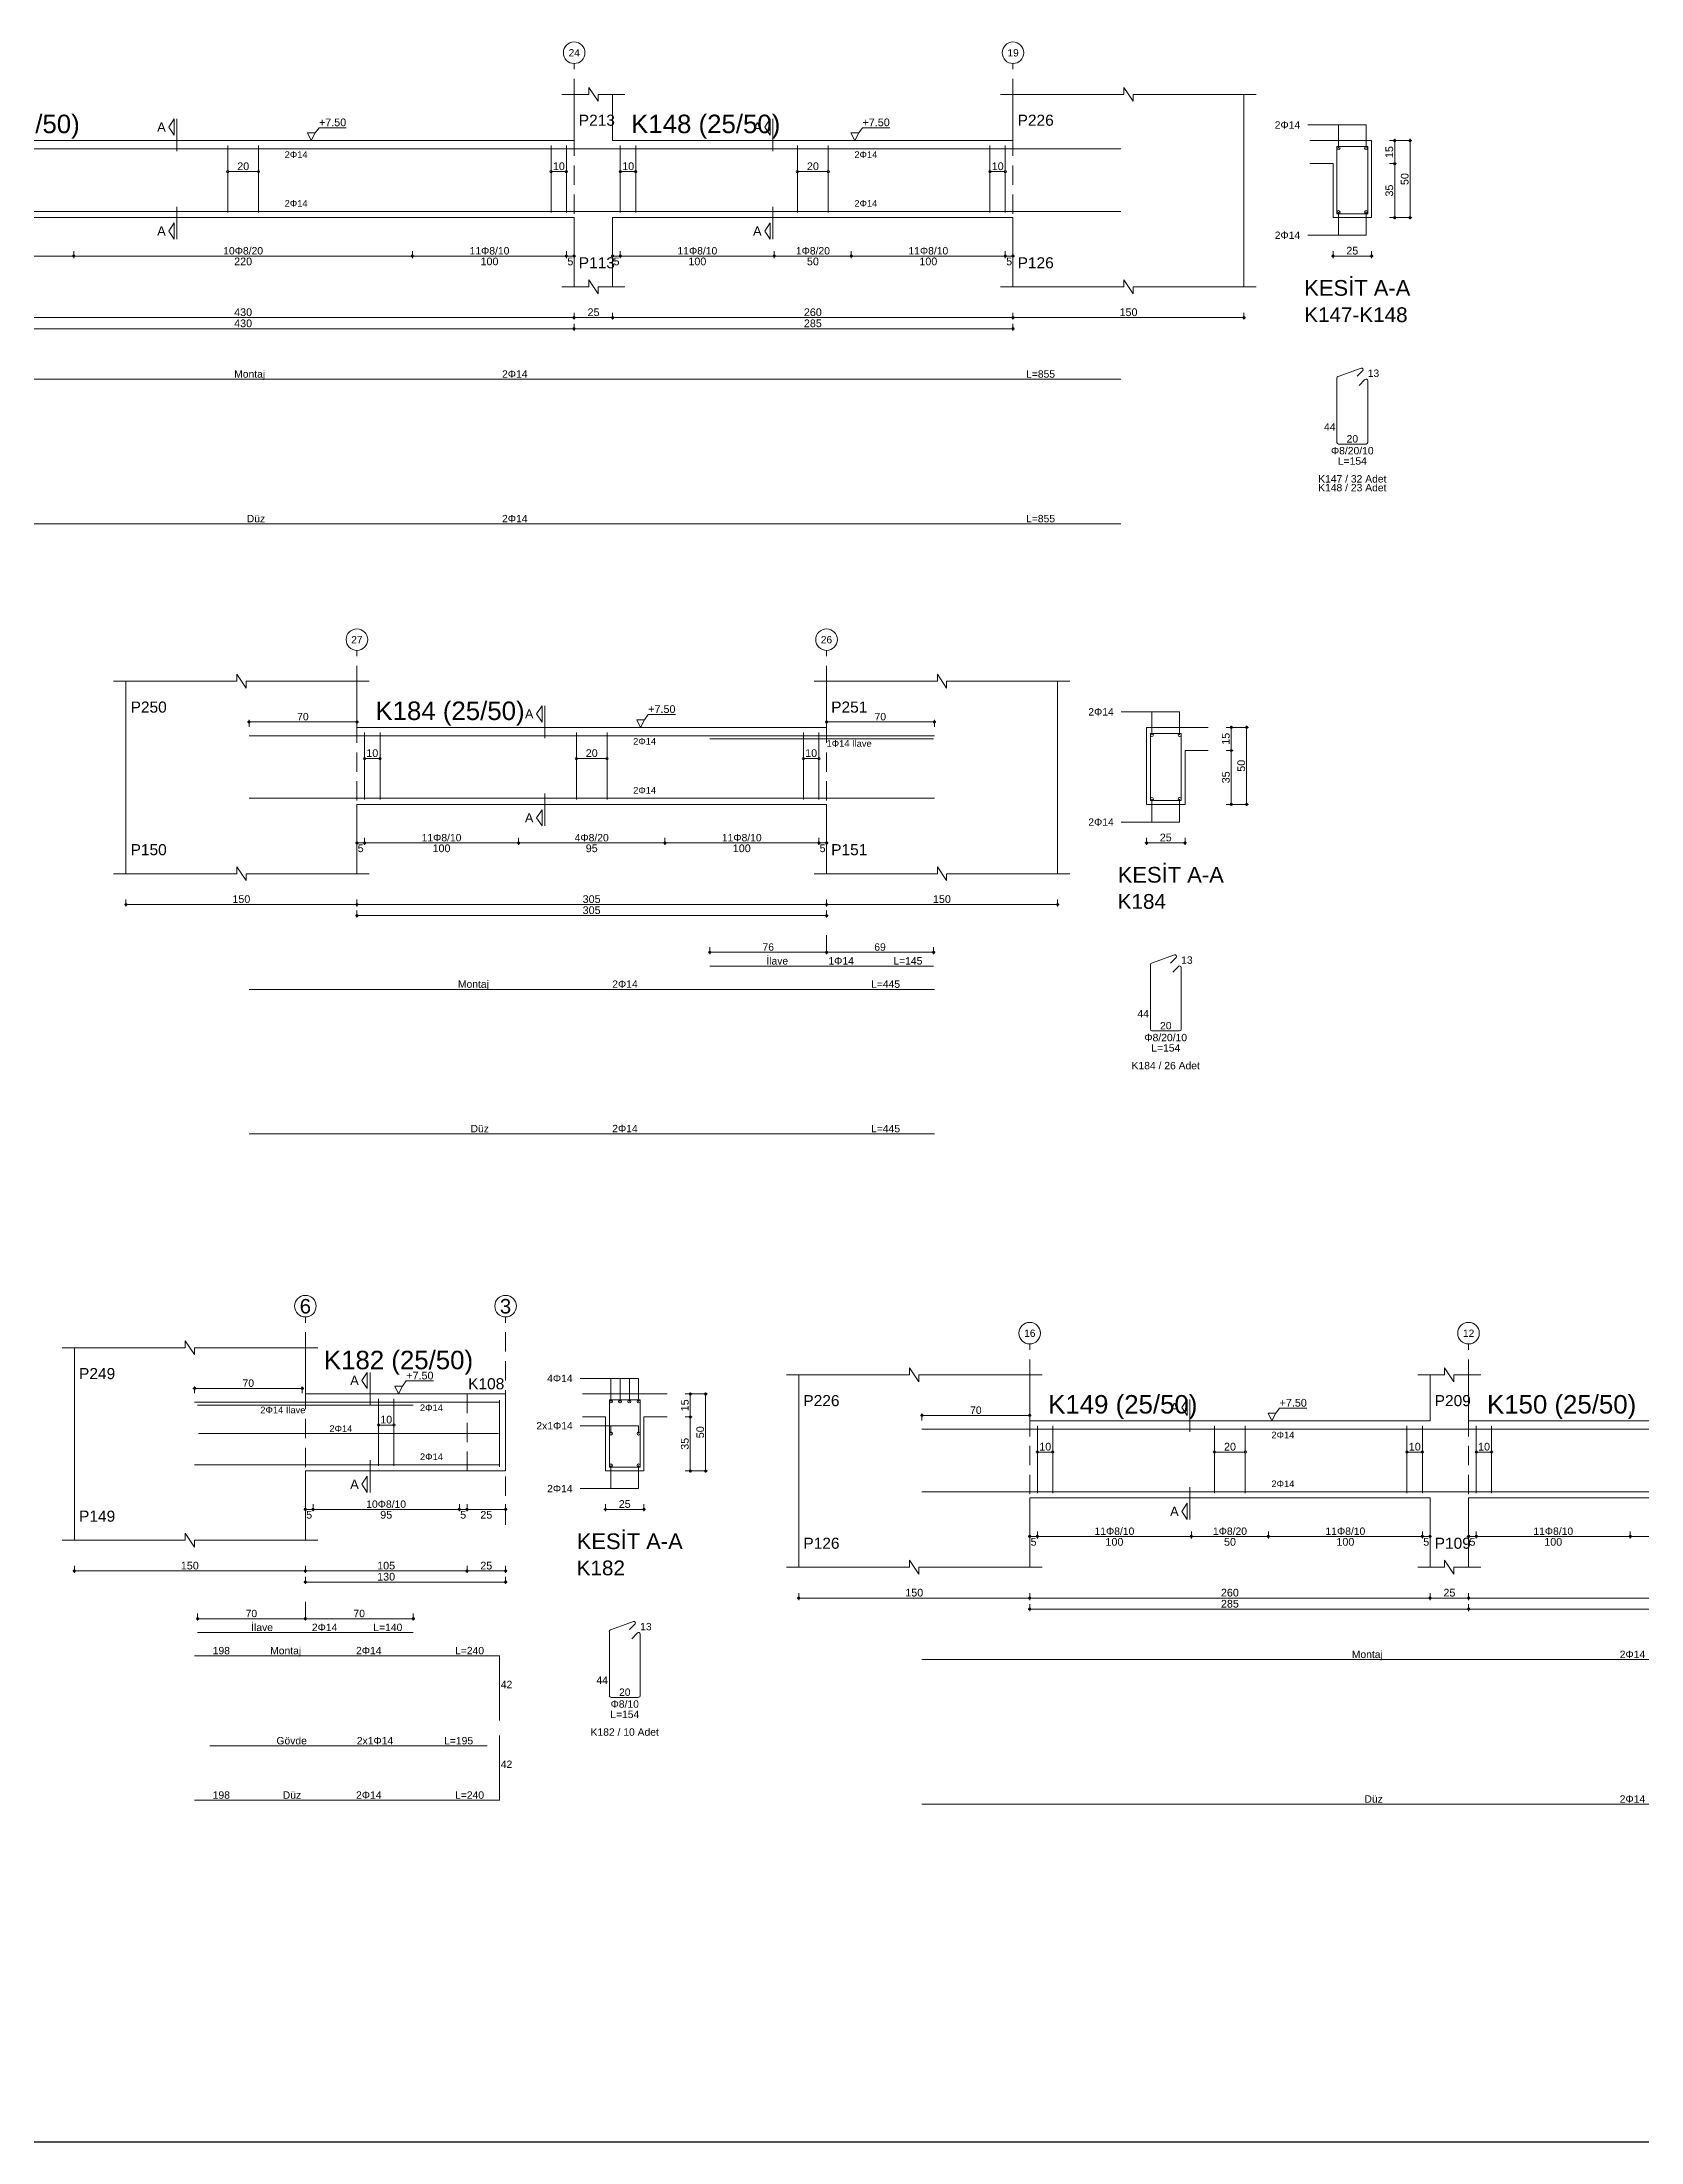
# Model space of a CAD drawing. Header units: millimetres. Extents: x 2232 to 85269, y -3593 to 5869.
# Drawn here: x 40389 to 41947, y -3593 to -1548 of the extents above; entities that cross this region are included whole.
import ezdxf

# ---------------------------------------------------------------- set-up
doc = ezdxf.new("R2010")
doc.units = ezdxf.units.MM
doc.linetypes.add('DASHDOT2', pattern=[12.7, 6.35, -3.175, 0, -3.175])
doc.linetypes.add('DASHED4', pattern=[18.75, 12.5, -6.25])
doc.layers.add('aks', color=251, linetype='DASHDOT2', lineweight=35)
for name, color, linetype in [('Donatı Topl. Uzun. Yazısı', 7, 'Continuous'), ('Donatı Uz. Yazısı', 7, 'Continuous'), ('Donatı Yazısı', 7, 'Continuous'), ('Donatı Çizgisi', 7, 'Continuous'), ('Kiriş', 7, 'Continuous'), ('Standart', 7, 'Continuous'), ('Ölçülendirme', 7, 'Continuous')]:
    doc.layers.add(name, color=color, linetype=linetype)
doc.styles.add('arial_1_18', font='arial.ttf', dxfattribs={"height": 0.2})

# ---------------------------------------------------------------- blocks, each defined once
blk = doc.blocks.new('IDE1089Entity7413')
at = {"layer": 'aks', "color": 30, "linetype": 'DASHED4', "lineweight": 5}
for points in [[(22262.2, 2001.7), (22262.2, 2136.7)], [(22547.2, 2001.7), (22547.2, 2136.7)]]:
    blk.add_lwpolyline(points, dxfattribs=at)
at = {"layer": 'aks', "color": 1, "linetype": 'Continuous', "lineweight": 5}
for centre in [(22262.2, 2143.7), (22547.2, 2143.7)]:
    blk.add_circle(centre, 7, dxfattribs=at)
at = {"layer": 'Donatı Çizgisi', "color": 5, "linetype": 'Continuous', "lineweight": 5}
for points in [[(21762.2, 2081.3), (22617.2, 2081.3)], [(22037.2, 2039.9), (22037.2, 2083.5)], [(22057.2, 2039.9), (22057.2, 2083.5)], [(22247.2, 2039.9), (22247.2, 2083.5)], [(22257.2, 2039.9), (22257.2, 2083.5)], [(22292.2, 2039.9), (22292.2, 2083.5)], [(22302.2, 2039.9), (22302.2, 2083.5)], [(22407.2, 2039.9), (22407.2, 2083.5)], [(22427.2, 2039.9), (22427.2, 2083.5)], [(22532.2, 2039.9), (22532.2, 2083.5)], [(22542.2, 2039.9), (22542.2, 2083.5)], [(22757.6, 2039.2), (22757.6, 2082.8)], [(22757.6, 2082.8), (22777.6, 2082.8)], [(22777.6, 2039.2), (22777.6, 2082.8)], [(21762.2, 2040.7), (22617.2, 2040.7)], [(22757.6, 2039.2), (22777.6, 2039.2)], [(22758.3, 1933.4), (22773.3, 1938.9)], [(22770.7, 1933.6), (22774.3, 1937.2)], [(21762.2, 1931.7), (22617.2, 1931.7)], [(22757.6, 1890.6), (22757.6, 1932.5)], [(22772.1, 1927.7), (22775.8, 1931.5)], [(22777.6, 1890.6), (22777.6, 1930.7)], [(22758.6, 1889.6), (22776.6, 1889.6)], [(21762.2, 1837.8), (22617.2, 1837.8)]]:
    blk.add_lwpolyline(points, dxfattribs=at)
for centre in [(22758.6, 2081.8), (22776.6, 2081.8), (22758.6, 2040.2), (22776.6, 2040.2)]:
    blk.add_circle(centre, 1, dxfattribs=at)
for centre, start, end in [((22773.6, 1937.9), 315, 110), ((22758.6, 1932.5), 110, 180), ((22776.6, 1930.7), 0, 135), ((22758.6, 1890.6), 180, 270), ((22776.6, 1890.6), 270, 0)]:
    blk.add_arc(centre, 1.02, start, end, dxfattribs=at)
at = {"layer": 'Kiriş', "color": 1, "linetype": 'Continuous', "lineweight": 5}
for points in [[(22254.2, 2116.7), (22271.7, 2116.7)], [(22262.2, 2086.7), (22262.2, 2116.7)], [(22271.7, 2116.7), (22271.7, 2121.2)], [(22277.7, 2112.2), (22271.7, 2121.2)], [(22277.7, 2116.7), (22295.2, 2116.7)], [(22277.7, 2112.2), (22277.7, 2116.7)], [(22287.2, 2086.7), (22287.2, 2116.7)], [(22539.2, 2116.7), (22619.2, 2116.7)], [(22547.2, 2086.7), (22547.2, 2116.7)], [(22619.2, 2116.7), (22619.2, 2121.2)], [(22625.2, 2112.2), (22619.2, 2121.2)], [(22625.2, 2116.7), (22705.2, 2116.7)], [(22625.2, 2112.2), (22625.2, 2116.7)], [(22697.2, 1991.7), (22697.2, 2116.7)], [(21832.2, 2086.7), (22262.2, 2086.7)], [(22287.2, 2086.7), (22547.2, 2086.7)], [(22740.1, 2086.7), (22780.1, 2086.7)], [(22780.1, 2036.7), (22780.1, 2086.7)], [(22740.1, 2071.7), (22755.1, 2071.7)], [(22755.1, 2036.7), (22755.1, 2071.7)], [(21832.2, 2036.7), (22262.2, 2036.7)], [(22262.2, 1991.7), (22262.2, 2036.7)], [(22287.2, 2036.7), (22547.2, 2036.7)], [(22287.2, 1991.7), (22287.2, 2036.7)], [(22547.2, 1991.7), (22547.2, 2036.7)], [(22755.1, 2036.7), (22780.1, 2036.7)], [(22254.2, 1991.7), (22271.7, 1991.7)], [(22277.7, 1987.2), (22271.7, 1996.2)], [(22271.7, 1991.7), (22271.7, 1996.2)], [(22277.7, 1991.7), (22295.2, 1991.7)], [(22277.7, 1987.2), (22277.7, 1991.7)], [(22539.2, 1991.7), (22619.2, 1991.7)], [(22625.2, 1987.2), (22619.2, 1996.2)], [(22619.2, 1991.7), (22619.2, 1996.2)], [(22625.2, 1991.7), (22705.2, 1991.7)], [(22625.2, 1987.2), (22625.2, 1991.7)]]:
    blk.add_lwpolyline(points, dxfattribs=at)
at = {"layer": 'Ölçülendirme', "color": 1, "linetype": 'Continuous', "lineweight": 5}
for points in [[(21999, 2095.4), (22002.5, 2100.7)], [(22002.5, 2090.2), (22002.5, 2100.7)], [(22004.2, 2079.7), (22004.2, 2100.7)], [(22386, 2095.4), (22389.5, 2100.7)], [(22389.5, 2090.2), (22389.5, 2100.7)], [(22391.2, 2079.7), (22391.2, 2100.7)], [(22002.5, 2090.2), (21999, 2095.4)], [(22091.5, 2086.7), (22089, 2091.7)], [(22089, 2091.7), (22094, 2091.7)], [(22094, 2091.7), (22091.5, 2086.7)], [(22091.5, 2086.7), (22091.5, 2086.7)], [(22094, 2091.7), (22096.5, 2095)], [(22096.5, 2095), (22114.2, 2095)], [(22389.5, 2090.2), (22386, 2095.4)], [(22444.5, 2086.7), (22442, 2091.7)], [(22442, 2091.7), (22447, 2091.7)], [(22447, 2091.7), (22444.5, 2086.7)], [(22444.5, 2086.7), (22444.5, 2086.7)], [(22447, 2091.7), (22449.5, 2095)], [(22449.5, 2095), (22467.2, 2095)], [(22738.6, 2096.8), (22776.6, 2096.8)], [(22758.6, 2081.8), (22758.6, 2096.8)], [(22776.6, 2081.8), (22776.6, 2096.8)], [(22791.8, 2086.7), (22806.3, 2086.7)], [(22795.1, 2035.7), (22795.1, 2087.7)], [(22805.1, 2035.7), (22805.1, 2087.7)], [(22037.2, 2066.5), (22057.2, 2066.5)], [(22247.2, 2066.5), (22257.2, 2066.5)], [(22292.2, 2066.5), (22302.2, 2066.5)], [(22407.2, 2066.5), (22427.2, 2066.5)], [(22532.2, 2066.5), (22542.2, 2066.5)], [(22791.8, 2071.7), (22796.3, 2071.7)], [(21999, 2027.9), (22002.5, 2033.2)], [(22002.5, 2022.7), (22002.5, 2033.2)], [(22004.2, 2022.7), (22004.2, 2043.7)], [(22386, 2027.9), (22389.5, 2033.2)], [(22389.5, 2022.7), (22389.5, 2033.2)], [(22391.2, 2022.7), (22391.2, 2043.7)], [(22758.6, 2025.2), (22758.6, 2040.2)], [(22776.6, 2025.2), (22776.6, 2040.2)], [(22791.8, 2036.7), (22806.3, 2036.7)], [(22002.5, 2022.7), (21999, 2027.9)], [(22389.5, 2022.7), (22386, 2027.9)], [(22738.6, 2025.2), (22776.6, 2025.2)], [(21831.2, 2011.7), (22263.2, 2011.7)], [(21937.2, 2010.4), (21937.2, 2014.9)], [(22157.2, 2010.4), (22157.2, 2014.9)], [(22257.2, 2010.4), (22257.2, 2014.9)], [(22262.2, 2010.4), (22262.2, 2014.9)], [(22286.2, 2011.7), (22548.2, 2011.7)], [(22287.2, 2010.4), (22287.2, 2014.9)], [(22292.2, 2010.4), (22292.2, 2014.9)], [(22392.2, 2010.4), (22392.2, 2014.9)], [(22442.2, 2010.4), (22442.2, 2014.9)], [(22542.2, 2010.4), (22542.2, 2014.9)], [(22547.2, 2010.4), (22547.2, 2014.9)], [(22754.1, 2011.7), (22781.1, 2011.7)], [(22755.1, 2010.4), (22755.1, 2014.9)], [(22780.1, 2010.4), (22780.1, 2014.9)], [(21681.2, 1971.7), (22698.2, 1971.7)], [(21831.2, 1964.5), (22548.2, 1964.5)], [(22262.2, 1970.4), (22262.2, 1974.9)], [(22262.2, 1963.2), (22262.2, 1967.7)], [(22287.2, 1970.4), (22287.2, 1974.9)], [(22547.2, 1970.4), (22547.2, 1974.9)], [(22547.2, 1963.2), (22547.2, 1967.7)], [(22697.2, 1970.4), (22697.2, 1974.9)]]:
    blk.add_lwpolyline(points, dxfattribs=at)
for centre in [(22795.1, 2086.7), (22805.1, 2086.7), (22037.2, 2066.5), (22057.2, 2066.5), (22247.2, 2066.5), (22257.2, 2066.5), (22292.2, 2066.5), (22302.2, 2066.5), (22407.2, 2066.5), (22427.2, 2066.5), (22532.2, 2066.5), (22542.2, 2066.5), (22795.1, 2071.7), (22795.1, 2036.7), (22805.1, 2036.7), (21937.2, 2011.7), (21937.2, 2011.7), (22157.2, 2011.7), (22157.2, 2011.7), (22257.2, 2011.7), (22257.2, 2011.7), (22262.2, 2011.7), (22287.2, 2011.7), (22292.2, 2011.7), (22292.2, 2011.7), (22392.2, 2011.7), (22392.2, 2011.7), (22442.2, 2011.7), (22442.2, 2011.7), (22542.2, 2011.7), (22542.2, 2011.7), (22547.2, 2011.7), (22755.1, 2011.7), (22780.1, 2011.7), (22262.2, 1971.7), (22262.2, 1971.7), (22262.2, 1964.5), (22262.2, 1964.5), (22287.2, 1971.7), (22287.2, 1971.7), (22547.2, 1971.7), (22547.2, 1971.7), (22547.2, 1964.5), (22697.2, 1971.7)]:
    blk.add_circle(centre, 0.75, dxfattribs=at)
at = {"layer": 'aks', "color": 1, "linetype": 'Continuous', "lineweight": 5, "style": 'arial_1_18'}
for s, p in [('24', (22258.6, 2141.3)), ('19', (22543.6, 2141.3))]:
    blk.add_text(s, height=4.73, dxfattribs=at).set_placement(p)
at = {"layer": 'Donatı Topl. Uzun. Yazısı', "color": 1, "linetype": 'Continuous', "lineweight": 5, "style": 'arial_1_18'}
for s, p in [('L=855', (22555.7, 1932.7)), ('L=154', (22758.2, 1876.2)), ('L=855', (22555.7, 1838.8))]:
    blk.add_text(s, height=4.8, dxfattribs=at).set_placement(p)
at = {"layer": 'Donatı Uz. Yazısı', "color": 1, "linetype": 'Continuous', "lineweight": 5, "style": 'arial_1_18'}
for s, p in [('13', (22777.6, 1933.2)), ('44', (22749.2, 1898.3)), ('20', (22763.9, 1890.6))]:
    blk.add_text(s, height=4.8, dxfattribs=at).set_placement(p)
at = {"layer": 'Donatı Yazısı', "color": 5, "linetype": 'Continuous', "lineweight": 5, "style": 'arial_1_18'}
for s, p in [('2Φ14', (22717.2, 2094.4)), ('2Φ14', (22717.2, 2022.8)), ('2Φ14', (22215.4, 1932.7)), ('Φ8/20/10', (22753.7, 1882.9)), ('K147 / 32 Adet', (22745.4, 1864.6)), ('K148 / 23 Adet', (22745.4, 1858.9)), ('2Φ14', (22215.4, 1838.8))]:
    blk.add_text(s, height=4.8, dxfattribs=at).set_placement(p)
for p in [(22074.2, 2075.4), (22444.2, 2075.4), (22074.2, 2043.7), (22444.2, 2043.7)]:
    blk.add_text('2Φ14', height=4.32, rotation=360, dxfattribs=at).set_placement(p)
at = {"layer": 'Donatı Yazısı', "color": 1, "linetype": 'Continuous', "lineweight": 5, "style": 'arial_1_18'}
for s, p in [('Montaj', (22041.4, 1932.7)), ('Düz', (22049.6, 1838.8))]:
    blk.add_text(s, height=4.8, dxfattribs=at).set_placement(p)
at = {"layer": 'Kiriş', "color": 1, "linetype": 'Continuous', "lineweight": 5, "style": 'arial_1_18'}
for s, height, p in [('K147 (25/50)', 12, (21844.2, 2091.5)), ('P213', 7.2, (22265.2, 2096.3)), ('K148 (25/50)', 12, (22299.2, 2091.5)), ('P226', 7.2, (22550.2, 2096.3)), ('P113', 7.2, (22265.2, 2003.7)), ('P126', 7.2, (22550.2, 2003.7)), ('KESİT A-A', 10.2, (22736.4, 1985.9)), ('K147-K148', 9.6, (22736.4, 1968.8))]:
    blk.add_text(s, height=height, dxfattribs=at).set_placement(p)
at = {"layer": 'Ölçülendirme', "color": 1, "linetype": 'Continuous', "lineweight": 5, "style": 'arial_1_18'}
for s, height, p in [('+7.50', 5, (22096.5, 2096)), ('+7.50', 5, (22449.5, 2096)), ('A', 5.95, (21991.4, 2092.5)), ('A', 5.95, (22378.4, 2092.5)), ('A', 5.95, (21991.4, 2025)), ('A', 5.95, (22378.4, 2025)), ('220', 5, (22041.4, 2005.7)), ('100', 5, (22201.4, 2005.7)), ('5', 5, (22257.8, 2005.7)), ('5', 5, (22287.8, 2005.7)), ('100', 5, (22336.4, 2005.7)), ('50', 5, (22413.4, 2005.7)), ('100', 5, (22486.4, 2005.7)), ('5', 5, (22542.8, 2005.7)), ('25', 5, (22763.7, 2012.7)), ('430', 5, (22041.4, 1972.7)), ('25', 5, (22270.9, 1972.7)), ('260', 5, (22411.4, 1972.7)), ('150', 5, (22616.4, 1972.7)), ('430', 5, (22041.4, 1965.5)), ('285', 5, (22411.4, 1965.5))]:
    blk.add_text(s, height=height, dxfattribs=at).set_placement(p)
for s, rotation, p in [('15', 90, (22794.1, 2075.3)), ('20', 360, (22043.4, 2067.5)), ('10', 360, (22248.4, 2067.5)), ('10', 360, (22293.4, 2067.5)), ('20', 360, (22413.4, 2067.5)), ('10', 360, (22533.4, 2067.5)), ('50', 90, (22804.1, 2057.8)), ('35', 90, (22794.1, 2050.3))]:
    blk.add_text(s, height=5, rotation=rotation, dxfattribs=at).set_placement(p)
at = {"layer": 'Ölçülendirme', "color": 5, "linetype": 'Continuous', "lineweight": 5, "style": 'arial_1_18'}
for s, p in [('10Φ8/20', (22034.3, 2012.7)), ('11Φ8/10', (22194.3, 2012.7)), ('11Φ8/10', (22329.3, 2012.7)), ('1Φ8/20', (22406.2, 2012.7)), ('11Φ8/10', (22479.3, 2012.7))]:
    blk.add_text(s, height=4.8, dxfattribs=at).set_placement(p)
blk = doc.blocks.new('IDE1089Entity7414')
at = {"layer": 'aks', "color": 30, "linetype": 'DASHED4', "lineweight": 5}
for points in [[(22976.4, 2001.7), (22976.4, 2136.7)], [(23261.4, 2001.7), (23261.4, 2136.7)]]:
    blk.add_lwpolyline(points, dxfattribs=at)
at = {"layer": 'aks', "color": 1, "linetype": 'Continuous', "lineweight": 5}
for centre in [(22976.4, 2143.7), (23261.4, 2143.7)]:
    blk.add_circle(centre, 7, dxfattribs=at)
at = {"layer": 'Donatı Çizgisi', "color": 5, "linetype": 'Continuous', "lineweight": 5}
for points in [[(22906.4, 2081.3), (23761.4, 2081.3)], [(22981.4, 2039.9), (22981.4, 2083.5)], [(22991.4, 2039.9), (22991.4, 2083.5)], [(23096.4, 2039.9), (23096.4, 2083.5)], [(23116.4, 2039.9), (23116.4, 2083.5)], [(23221.4, 2039.9), (23221.4, 2083.5)], [(23231.4, 2039.9), (23231.4, 2083.5)], [(23266.4, 2039.9), (23266.4, 2083.5)], [(23276.4, 2039.9), (23276.4, 2083.5)], [(22906.4, 2040.7), (23761.4, 2040.7)], [(22906.4, 1931.7), (23761.4, 1931.7)], [(22906.4, 1837.8), (23761.4, 1837.8)]]:
    blk.add_lwpolyline(points, dxfattribs=at)
at = {"layer": 'Kiriş', "color": 1, "linetype": 'Continuous', "lineweight": 5}
for points in [[(22818.4, 2116.7), (22898.4, 2116.7)], [(22826.4, 1991.7), (22826.4, 2116.7)], [(22898.4, 2116.7), (22898.4, 2121.2)], [(22904.4, 2112.2), (22898.4, 2121.2)], [(22904.4, 2112.2), (22904.4, 2116.7)], [(22904.4, 2116.7), (22984.4, 2116.7)], [(22976.4, 2086.7), (22976.4, 2116.7)], [(23228.4, 2116.7), (23245.9, 2116.7)], [(23236.4, 2086.7), (23236.4, 2116.7)], [(23245.9, 2116.7), (23245.9, 2121.2)], [(23251.9, 2112.2), (23245.9, 2121.2)], [(23251.9, 2116.7), (23269.4, 2116.7)], [(23251.9, 2112.2), (23251.9, 2116.7)], [(23261.4, 2086.7), (23261.4, 2116.7)], [(22976.4, 2086.7), (23236.4, 2086.7)], [(23261.4, 2086.7), (23691.4, 2086.7)], [(22976.4, 2036.7), (23236.4, 2036.7)], [(22976.4, 1991.7), (22976.4, 2036.7)], [(23236.4, 1991.7), (23236.4, 2036.7)], [(23261.4, 2036.7), (23691.4, 2036.7)], [(23261.4, 1991.7), (23261.4, 2036.7)], [(22818.4, 1991.7), (22898.4, 1991.7)], [(22904.4, 1987.2), (22898.4, 1996.2)], [(22898.4, 1991.7), (22898.4, 1996.2)], [(22904.4, 1991.7), (22984.4, 1991.7)], [(22904.4, 1987.2), (22904.4, 1991.7)], [(23228.4, 1991.7), (23245.9, 1991.7)], [(23251.9, 1987.2), (23245.9, 1996.2)], [(23245.9, 1991.7), (23245.9, 1996.2)], [(23251.9, 1991.7), (23269.4, 1991.7)], [(23251.9, 1987.2), (23251.9, 1991.7)]]:
    blk.add_lwpolyline(points, dxfattribs=at)
at = {"layer": 'Ölçülendirme', "color": 1, "linetype": 'Continuous', "lineweight": 5}
for points in [[(23075.2, 2095.4), (23078.7, 2100.7)], [(23078.7, 2090.2), (23078.7, 2100.7)], [(23080.4, 2079.7), (23080.4, 2100.7)], [(22905.4, 2090.3), (22977.4, 2090.3)], [(22906.4, 2087), (22906.4, 2091.5)], [(22976.4, 2087), (22976.4, 2091.5)], [(23078.7, 2090.2), (23075.2, 2095.4)], [(23133.7, 2086.7), (23131.2, 2091.7)], [(23131.2, 2091.7), (23136.2, 2091.7)], [(23136.2, 2091.7), (23133.7, 2086.7)], [(23133.7, 2086.7), (23133.7, 2086.7)], [(23136.2, 2091.7), (23138.7, 2095)], [(23138.7, 2095), (23156.4, 2095)], [(22981.4, 2066.5), (22991.4, 2066.5)], [(23096.4, 2066.5), (23116.4, 2066.5)], [(23221.4, 2066.5), (23231.4, 2066.5)], [(23266.4, 2066.5), (23276.4, 2066.5)], [(23075.2, 2027.9), (23078.7, 2033.2)], [(23078.7, 2022.7), (23078.7, 2033.2)], [(23080.4, 2022.7), (23080.4, 2043.7)], [(23078.7, 2022.7), (23075.2, 2027.9)], [(22975.4, 2011.7), (23237.4, 2011.7)], [(22976.4, 2010.4), (22976.4, 2014.9)], [(22981.4, 2010.4), (22981.4, 2014.9)], [(23081.4, 2010.4), (23081.4, 2014.9)], [(23131.4, 2010.4), (23131.4, 2014.9)], [(23231.4, 2010.4), (23231.4, 2014.9)], [(23236.4, 2010.4), (23236.4, 2014.9)], [(23260.4, 2011.7), (23692.4, 2011.7)], [(23261.4, 2010.4), (23261.4, 2014.9)], [(23266.4, 2010.4), (23266.4, 2014.9)], [(23366.4, 2010.4), (23366.4, 2014.9)], [(22825.4, 1971.7), (23842.4, 1971.7)], [(22826.4, 1970.4), (22826.4, 1974.9)], [(22975.4, 1964.5), (23692.4, 1964.5)], [(22976.4, 1970.4), (22976.4, 1974.9)], [(22976.4, 1963.2), (22976.4, 1967.7)], [(23236.4, 1970.4), (23236.4, 1974.9)], [(23261.4, 1970.4), (23261.4, 1974.9)], [(23261.4, 1963.2), (23261.4, 1967.7)]]:
    blk.add_lwpolyline(points, dxfattribs=at)
for centre in [(22906.4, 2090.3), (22976.4, 2090.3), (22981.4, 2066.5), (22991.4, 2066.5), (23096.4, 2066.5), (23116.4, 2066.5), (23221.4, 2066.5), (23231.4, 2066.5), (23266.4, 2066.5), (23276.4, 2066.5), (22976.4, 2011.7), (22981.4, 2011.7), (22981.4, 2011.7), (23081.4, 2011.7), (23081.4, 2011.7), (23131.4, 2011.7), (23131.4, 2011.7), (23231.4, 2011.7), (23231.4, 2011.7), (23236.4, 2011.7), (23261.4, 2011.7), (23266.4, 2011.7), (23266.4, 2011.7), (23366.4, 2011.7), (23366.4, 2011.7), (22826.4, 1971.7), (22976.4, 1971.7), (22976.4, 1971.7), (22976.4, 1964.5), (23236.4, 1971.7), (23236.4, 1971.7), (23261.4, 1971.7), (23261.4, 1971.7), (23261.4, 1964.5), (23261.4, 1964.5)]:
    blk.add_circle(centre, 0.75, dxfattribs=at)
at = {"layer": 'aks', "color": 1, "linetype": 'Continuous', "lineweight": 5, "style": 'arial_1_18'}
for s, p in [('16', (22972.8, 2141.3)), ('12', (23257.8, 2141.3))]:
    blk.add_text(s, height=4.73, dxfattribs=at).set_placement(p)
at = {"layer": 'Donatı Yazısı', "color": 5, "linetype": 'Continuous', "lineweight": 5, "style": 'arial_1_18'}
for p in [(23133.4, 2075.4), (23133.4, 2043.7)]:
    blk.add_text('2Φ14', height=4.32, rotation=360, dxfattribs=at).set_placement(p)
at = {"layer": 'Donatı Yazısı', "color": 1, "linetype": 'Continuous', "lineweight": 5, "style": 'arial_1_18'}
for s, p in [('Montaj', (23185.6, 1932.7)), ('Düz', (23193.8, 1838.8))]:
    blk.add_text(s, height=4.8, dxfattribs=at).set_placement(p)
at = {"layer": 'Donatı Yazısı', "color": 5, "linetype": 'Continuous', "lineweight": 5, "style": 'arial_1_18'}
for p in [(23359.6, 1932.7), (23359.6, 1838.8)]:
    blk.add_text('2Φ14', height=4.8, dxfattribs=at).set_placement(p)
at = {"layer": 'Kiriş', "color": 1, "linetype": 'Continuous', "lineweight": 5, "style": 'arial_1_18'}
for s, height, p in [('P226', 7.2, (22829.4, 2096.3)), ('K149 (25/50)', 12, (22988.4, 2091.5)), ('P209', 7.2, (23239.4, 2096.3)), ('K150 (25/50)', 12, (23273.4, 2091.5)), ('P126', 7.2, (22829.4, 2003.7)), ('P109', 7.2, (23239.4, 2003.7))]:
    blk.add_text(s, height=height, dxfattribs=at).set_placement(p)
at = {"layer": 'Ölçülendirme', "color": 1, "linetype": 'Continuous', "lineweight": 5, "style": 'arial_1_18'}
for s, height, p in [('+7.50', 5, (23138.7, 2096)), ('70', 4.8, (22937.7, 2091.3)), ('A', 5.95, (23067.6, 2092.5)), ('A', 5.95, (23067.6, 2025)), ('5', 5, (22977, 2005.7)), ('100', 5, (23025.6, 2005.7)), ('50', 5, (23102.6, 2005.7)), ('100', 5, (23175.6, 2005.7)), ('5', 5, (23232, 2005.7)), ('5', 5, (23262, 2005.7)), ('100', 5, (23310.6, 2005.7)), ('150', 5, (22895.6, 1972.7)), ('260', 5, (23100.6, 1972.7)), ('25', 5, (23245.1, 1972.7)), ('285', 5, (23100.6, 1965.5))]:
    blk.add_text(s, height=height, dxfattribs=at).set_placement(p)
for s, p in [('10', (22982.6, 2067.5)), ('20', (23102.6, 2067.5)), ('10', (23222.6, 2067.5)), ('10', (23267.6, 2067.5))]:
    blk.add_text(s, height=5, rotation=360, dxfattribs=at).set_placement(p)
at = {"layer": 'Ölçülendirme', "color": 5, "linetype": 'Continuous', "lineweight": 5, "style": 'arial_1_18'}
for s, p in [('11Φ8/10', (23018.5, 2012.7)), ('1Φ8/20', (23095.4, 2012.7)), ('11Φ8/10', (23168.5, 2012.7)), ('11Φ8/10', (23303.5, 2012.7))]:
    blk.add_text(s, height=4.8, dxfattribs=at).set_placement(p)
blk = doc.blocks.new('IDE1089Entity7443')
at = {"layer": 'aks', "color": 30, "linetype": 'DASHED4', "lineweight": 5}
for points in [[(23103.6, 1648.6), (23103.6, 1783.6)], [(23233.6, 1648.6), (23233.6, 1783.6)], [(23103.6, 1587.6), (23103.6, 1598.6)]]:
    blk.add_lwpolyline(points, dxfattribs=at)
at = {"layer": 'aks', "color": 1, "linetype": 'Continuous', "lineweight": 5}
for centre in [(23103.6, 1790.6), (23233.6, 1790.6)]:
    blk.add_circle(centre, 7, dxfattribs=at)
at = {"layer": 'Donatı Çizgisi', "color": 5, "linetype": 'Continuous', "lineweight": 5}
for points in [[(23031.6, 1728.2), (23229.6, 1728.2)], [(23033.6, 1726.2), (23173.6, 1726.2)], [(23151.1, 1686.8), (23151.1, 1730.4)], [(23161.1, 1686.8), (23161.1, 1730.4)], [(23229.6, 1686.2), (23229.6, 1729.6)], [(23301, 1686.1), (23301, 1729.7)], [(23301, 1729.7), (23321, 1729.7)], [(23321, 1686.1), (23321, 1729.7)], [(23034.1, 1707.9), (23229.1, 1707.9)], [(23031.6, 1687.6), (23229.6, 1687.6)], [(23301, 1686.1), (23321, 1686.1)], [(23301.7, 1580.4), (23316.7, 1585.9)], [(23314.1, 1580.5), (23317.7, 1584.2)], [(23033.6, 1578.6), (23173.6, 1578.6)], [(23301, 1537.6), (23301, 1579.4)], [(23315.5, 1574.6), (23319.2, 1578.4)], [(23321, 1537.6), (23321, 1577.7)], [(23031.6, 1563.5), (23229.6, 1563.5)], [(23229.6, 1521.5), (23229.6, 1563.5)], [(23302, 1536.5), (23320, 1536.5)], [(23041.6, 1505), (23221.6, 1505)], [(23229.6, 1469.7), (23229.6, 1511.7)], [(23031.6, 1469.7), (23229.6, 1469.7)]]:
    blk.add_lwpolyline(points, dxfattribs=at)
for centre in [(23302, 1728.7), (23308, 1728.7), (23314, 1728.7), (23320, 1728.7), (23302, 1707.9), (23320, 1707.9), (23302, 1687.1), (23320, 1687.1)]:
    blk.add_circle(centre, 1, dxfattribs=at)
for centre, start, end in [((23317, 1584.9), 315, 110), ((23302, 1579.4), 110, 180), ((23320, 1577.7), 0, 135), ((23302, 1537.6), 180, 270), ((23320, 1537.6), 270, 0)]:
    blk.add_arc(centre, 1.02, start, end, dxfattribs=at)
at = {"layer": 'Kiriş', "color": 1, "linetype": 'Continuous', "lineweight": 5}
for points in [[(22945.6, 1763.6), (23025.6, 1763.6)], [(22953.6, 1638.6), (22953.6, 1763.6)], [(23025.6, 1763.6), (23025.6, 1768.1)], [(23031.6, 1759.1), (23025.6, 1768.1)], [(23031.6, 1759.1), (23031.6, 1763.6)], [(23031.6, 1763.6), (23111.6, 1763.6)], [(23103.6, 1733.6), (23103.6, 1763.6)], [(23103.6, 1733.6), (23233.6, 1733.6)], [(23233.6, 1683.6), (23233.6, 1733.6)], [(23283.5, 1733.6), (23338.5, 1733.6)], [(23283.5, 1718.6), (23298.5, 1718.6)], [(23298.5, 1683.6), (23298.5, 1718.6)], [(23323.5, 1718.6), (23338.5, 1718.6)], [(23323.5, 1683.6), (23323.5, 1718.6)], [(23103.6, 1683.6), (23233.6, 1683.6)], [(23103.6, 1638.6), (23103.6, 1683.6)], [(23298.5, 1683.6), (23323.5, 1683.6)], [(22945.6, 1638.6), (23025.6, 1638.6)], [(23031.6, 1634.1), (23025.6, 1643.1)], [(23025.6, 1638.6), (23025.6, 1643.1)], [(23031.6, 1638.6), (23111.6, 1638.6)], [(23031.6, 1634.1), (23031.6, 1638.6)]]:
    blk.add_lwpolyline(points, dxfattribs=at)
at = {"layer": 'Kiriş', "color": 1, "linetype": 'DASHED4', "lineweight": 5}
for points in [[(23208.6, 1683.6), (23208.6, 1733.6)], [(23233.6, 1683.6), (23233.6, 1733.6)]]:
    blk.add_lwpolyline(points, dxfattribs=at)
at = {"layer": 'Ölçülendirme', "color": 1, "linetype": 'Continuous', "lineweight": 5}
for points in [[(23140.3, 1742.4), (23143.8, 1747.6)], [(23143.8, 1737.1), (23143.8, 1747.6)], [(23145.6, 1726.6), (23145.6, 1747.6)], [(23030.6, 1737.2), (23102.6, 1737.2)], [(23031.6, 1734), (23031.6, 1738.5)], [(23101.6, 1734), (23101.6, 1738.5)], [(23143.8, 1737.1), (23140.3, 1742.4)], [(23164.1, 1733.6), (23161.6, 1738.6)], [(23161.6, 1738.6), (23166.6, 1738.6)], [(23166.6, 1738.6), (23164.1, 1733.6)], [(23164.1, 1733.6), (23164.1, 1733.6)], [(23166.6, 1738.6), (23169.1, 1742)], [(23169.1, 1742), (23186.7, 1742)], [(23282, 1743.7), (23320, 1743.7)], [(23302, 1728.7), (23302, 1743.7)], [(23308, 1728.7), (23308, 1743.7)], [(23314, 1728.7), (23314, 1743.7)], [(23320, 1728.7), (23320, 1743.7)], [(23350.2, 1733.6), (23364.7, 1733.6)], [(23353.5, 1682.6), (23353.5, 1734.6)], [(23363.5, 1682.6), (23363.5, 1734.6)], [(23350.2, 1718.6), (23354.7, 1718.6)], [(23151.1, 1713.4), (23161.1, 1713.4)], [(23282, 1712.9), (23320, 1712.9)], [(23302, 1707.9), (23302, 1712.9)], [(23320, 1707.9), (23320, 1712.9)], [(23140.3, 1674.9), (23143.8, 1680.1)], [(23143.8, 1669.6), (23143.8, 1680.1)], [(23145.6, 1669.6), (23145.6, 1690.6)], [(23302, 1672.1), (23302, 1687.1)], [(23320, 1672.1), (23320, 1687.1)], [(23350.2, 1683.6), (23364.7, 1683.6)], [(23143.8, 1669.6), (23140.3, 1674.9)], [(23282, 1672.1), (23320, 1672.1)], [(23102.6, 1658.6), (23234.6, 1658.6)], [(23103.6, 1657.4), (23103.6, 1661.9)], [(23108.6, 1657.4), (23108.6, 1661.9)], [(23203.6, 1657.4), (23203.6, 1661.9)], [(23208.6, 1657.4), (23208.6, 1661.9)], [(23233.6, 1657.4), (23233.6, 1661.9)], [(23297.5, 1658.6), (23324.5, 1658.6)], [(23298.5, 1657.4), (23298.5, 1661.9)], [(23323.5, 1657.4), (23323.5, 1661.9)], [(22952.6, 1618.6), (23234.6, 1618.6)], [(22953.6, 1617.4), (22953.6, 1621.9)], [(23102.6, 1611.4), (23234.6, 1611.4)], [(23103.6, 1617.4), (23103.6, 1621.9)], [(23103.6, 1610.2), (23103.6, 1614.7)], [(23208.6, 1617.4), (23208.6, 1621.9)], [(23233.6, 1617.4), (23233.6, 1621.9)], [(23233.6, 1610.2), (23233.6, 1614.7)], [(23032.6, 1587.6), (23104.6, 1587.6)], [(23033.6, 1586.4), (23033.6, 1590.9)], [(23102.6, 1587.6), (23174.6, 1587.6)], [(23103.6, 1586.4), (23103.6, 1590.9)], [(23103.6, 1586.4), (23103.6, 1590.9)], [(23173.6, 1586.4), (23173.6, 1590.9)]]:
    blk.add_lwpolyline(points, dxfattribs=at)
for centre in [(23031.6, 1737.2), (23101.6, 1737.2), (23353.5, 1733.6), (23363.5, 1733.6), (23353.5, 1718.6), (23151.1, 1713.4), (23161.1, 1713.4), (23353.5, 1683.6), (23363.5, 1683.6), (23103.6, 1658.6), (23108.6, 1658.6), (23108.6, 1658.6), (23203.6, 1658.6), (23203.6, 1658.6), (23208.6, 1658.6), (23208.6, 1658.6), (23233.6, 1658.6), (23298.5, 1658.6), (23323.5, 1658.6), (22953.6, 1618.6), (23103.6, 1618.6), (23103.6, 1618.6), (23103.6, 1611.4), (23208.6, 1618.6), (23208.6, 1618.6), (23233.6, 1618.6), (23233.6, 1611.4), (23033.6, 1587.6), (23103.6, 1587.6), (23103.6, 1587.6), (23173.6, 1587.6)]:
    blk.add_circle(centre, 0.75, dxfattribs=at)
at = {"layer": 'aks', "color": 1, "linetype": 'Continuous', "lineweight": 5, "style": 'arial_1_18'}
for s, p in [('6', (23099.9, 1785.8)), ('3', (23229.9, 1785.8))]:
    blk.add_text(s, height=9.45, dxfattribs=at).set_placement(p)
at = {"layer": 'Donatı Topl. Uzun. Yazısı', "color": 1, "linetype": 'Continuous', "lineweight": 5, "style": 'arial_1_18'}
for s, p in [('L=140', (23147.7, 1579.6)), ('L=240', (23200.8, 1564.5)), ('L=154', (23301.6, 1523.1)), ('L=195', (23193.7, 1506)), ('L=240', (23200.8, 1470.7))]:
    blk.add_text(s, height=4.8, dxfattribs=at).set_placement(p)
at = {"layer": 'Donatı Uz. Yazısı', "color": 1, "linetype": 'Continuous', "lineweight": 5, "style": 'arial_1_18'}
for s, p in [('13', (23321, 1580.1)), ('198', (23043.4, 1564.5)), ('42', (23230.5, 1542.5)), ('44', (23292.6, 1545.3)), ('20', (23307.3, 1537.5)), ('42', (23230.5, 1490.7)), ('198', (23043.4, 1470.7))]:
    blk.add_text(s, height=4.8, dxfattribs=at).set_placement(p)
at = {"layer": 'Donatı Yazısı', "color": 5, "linetype": 'Continuous', "lineweight": 5, "style": 'arial_1_18'}
for s, height, p in [('4Φ14', 4.8, (23260.6, 1741.3)), ('2Φ14 İlave', 4.32, (23074.3, 1721)), ('2x1Φ14', 4.8, (23253.6, 1710.5)), ('2Φ14', 4.8, (23260.6, 1669.7)), ('2Φ14', 4.8, (23107.8, 1579.6)), ('2Φ14', 4.8, (23136.5, 1564.5)), ('Φ8/10', 4.8, (23301.8, 1529.8)), ('K182 / 10 Adet', 4.8, (23288.8, 1511.6)), ('2x1Φ14', 4.8, (23137, 1506)), ('2Φ14', 4.8, (23136.5, 1470.7))]:
    blk.add_text(s, height=height, dxfattribs=at).set_placement(p)
for p in [(23178, 1722.4), (23119.2, 1708.9), (23178, 1690.6)]:
    blk.add_text('2Φ14', height=4.32, rotation=360, dxfattribs=at).set_placement(p)
at = {"layer": 'Donatı Yazısı', "color": 1, "linetype": 'Continuous', "lineweight": 5, "style": 'arial_1_18'}
for s, p in [('İlave', (23068.4, 1579.6)), ('Montaj', (23080.7, 1564.5)), ('Gövde', (23084.8, 1506)), ('Düz', (23088.9, 1470.7))]:
    blk.add_text(s, height=4.8, dxfattribs=at).set_placement(p)
at = {"layer": 'Kiriş', "color": 1, "linetype": 'Continuous', "lineweight": 5, "style": 'arial_1_18'}
for s, height, p in [('K182 (25/50)', 12, (23115.6, 1749.6)), ('P249', 7.2, (22956.6, 1743.2)), ('K108', 7.2, (23209.3, 1736.6)), ('P149', 7.2, (22956.6, 1650.6)), ('KESİT A-A', 10.2, (23279.8, 1632.8)), ('K182', 9.6, (23279.8, 1615.8))]:
    blk.add_text(s, height=height, dxfattribs=at).set_placement(p)
at = {"layer": 'Ölçülendirme', "color": 1, "linetype": 'Continuous', "lineweight": 5, "style": 'arial_1_18'}
for s, height, p in [('+7.50', 5, (23169.1, 1743)), ('70', 4.8, (23062.8, 1738.2)), ('A', 5.95, (23132.7, 1739.4)), ('A', 5.95, (23132.7, 1671.9)), ('25', 5, (23307.1, 1659.6)), ('5', 5, (23104.1, 1652.6)), ('95', 5, (23152.2, 1652.6)), ('5', 5, (23204.1, 1652.6)), ('25', 5, (23217.2, 1652.6)), ('150', 5, (23022.7, 1619.6)), ('105', 5, (23150.2, 1619.6)), ('25', 5, (23217.2, 1619.6)), ('130', 5, (23150.2, 1612.4))]:
    blk.add_text(s, height=height, dxfattribs=at).set_placement(p)
for s, rotation, p in [('10', 360, (23152.2, 1714.4)), ('15', 90, (23352.5, 1722.3)), ('35', 90, (23352.5, 1697.3)), ('50', 90, (23362.5, 1704.8))]:
    blk.add_text(s, height=5, rotation=rotation, dxfattribs=at).set_placement(p)
at = {"layer": 'Ölçülendirme', "color": 5, "linetype": 'Continuous', "lineweight": 5, "style": 'arial_1_18'}
for s, p in [('10Φ8/10', (23143.1, 1659.6)), ('70', (23064.8, 1588.6)), ('70', (23134.8, 1588.6))]:
    blk.add_text(s, height=4.8, dxfattribs=at).set_placement(p)
blk = doc.blocks.new('IDE1089Entity7445')
at = {"layer": 'aks', "color": 30, "linetype": 'DASHED4', "lineweight": 5}
for points in [[(24460, 1648.6), (24460, 1783.6)], [(24765, 1648.6), (24765, 1783.6)], [(24765, 1587.6), (24765, 1598.6)]]:
    blk.add_lwpolyline(points, dxfattribs=at)
at = {"layer": 'aks', "color": 1, "linetype": 'Continuous', "lineweight": 5}
for centre in [(24460, 1790.6), (24765, 1790.6)]:
    blk.add_circle(centre, 7, dxfattribs=at)
at = {"layer": 'Donatı Çizgisi', "color": 5, "linetype": 'Continuous', "lineweight": 5}
for points in [[(24390, 1728.2), (24835, 1728.2)], [(24465, 1686.8), (24465, 1730.4)], [(24475, 1686.8), (24475, 1730.4)], [(24602.5, 1686.8), (24602.5, 1730.4)], [(24622.5, 1686.8), (24622.5, 1730.4)], [(24689.2, 1726.2), (24834.5, 1726.2)], [(24750, 1686.8), (24750, 1730.4)], [(24760, 1686.8), (24760, 1730.4)], [(24975.3, 1686.1), (24975.3, 1729.7)], [(24975.3, 1729.7), (24995.3, 1729.7)], [(24995.3, 1686.1), (24995.3, 1729.7)], [(24390, 1687.6), (24835, 1687.6)], [(24975.3, 1686.1), (24995.3, 1686.1)], [(24976, 1580.4), (24991, 1585.9)], [(24988.4, 1580.5), (24992.1, 1584.2)], [(24689.2, 1578.6), (24834.5, 1578.6)], [(24975.3, 1537.6), (24975.3, 1579.4)], [(24989.8, 1574.6), (24993.6, 1578.4)], [(24995.3, 1537.6), (24995.3, 1577.7)], [(24390, 1563.5), (24835, 1563.5)], [(24976.3, 1536.5), (24994.3, 1536.5)], [(24390, 1469.7), (24835, 1469.7)]]:
    blk.add_lwpolyline(points, dxfattribs=at)
for centre in [(24976.3, 1728.7), (24994.3, 1728.7), (24976.3, 1687.1), (24994.3, 1687.1)]:
    blk.add_circle(centre, 1, dxfattribs=at)
for centre, start, end in [((24991.3, 1584.9), 315, 110), ((24976.3, 1579.4), 110, 180), ((24994.3, 1577.7), 0, 135), ((24976.3, 1537.6), 180, 270), ((24994.3, 1537.6), 270, 0)]:
    blk.add_arc(centre, 1.02, start, end, dxfattribs=at)
at = {"layer": 'Kiriş', "color": 1, "linetype": 'Continuous', "lineweight": 5}
for points in [[(24302, 1763.6), (24382, 1763.6)], [(24310, 1638.6), (24310, 1763.6)], [(24382, 1763.6), (24382, 1768.1)], [(24388, 1759.1), (24382, 1768.1)], [(24388, 1759.1), (24388, 1763.6)], [(24388, 1763.6), (24468, 1763.6)], [(24460, 1733.6), (24460, 1763.6)], [(24757, 1763.6), (24837, 1763.6)], [(24765, 1733.6), (24765, 1763.6)], [(24837, 1763.6), (24837, 1768.1)], [(24843, 1759.1), (24837, 1768.1)], [(24843, 1763.6), (24923, 1763.6)], [(24843, 1759.1), (24843, 1763.6)], [(24915, 1638.6), (24915, 1763.6)], [(24460, 1733.6), (24765, 1733.6)], [(24972.8, 1683.6), (24972.8, 1733.6)], [(24972.8, 1733.6), (25012.8, 1733.6)], [(24997.8, 1718.6), (25012.8, 1718.6)], [(24997.8, 1683.6), (24997.8, 1718.6)], [(24460, 1683.6), (24765, 1683.6)], [(24460, 1638.6), (24460, 1683.6)], [(24765, 1638.6), (24765, 1683.6)], [(24972.8, 1683.6), (24997.8, 1683.6)], [(24302, 1638.6), (24382, 1638.6)], [(24388, 1634.1), (24382, 1643.1)], [(24382, 1638.6), (24382, 1643.1)], [(24388, 1638.6), (24468, 1638.6)], [(24388, 1634.1), (24388, 1638.6)], [(24757, 1638.6), (24837, 1638.6)], [(24843, 1634.1), (24837, 1643.1)], [(24837, 1638.6), (24837, 1643.1)], [(24843, 1638.6), (24923, 1638.6)], [(24843, 1634.1), (24843, 1638.6)]]:
    blk.add_lwpolyline(points, dxfattribs=at)
at = {"layer": 'Ölçülendirme', "color": 1, "linetype": 'Continuous', "lineweight": 5}
for points in [[(24576.7, 1742.4), (24580.2, 1747.6)], [(24580.2, 1737.1), (24580.2, 1747.6)], [(24582, 1726.6), (24582, 1747.6)], [(24389, 1737.2), (24461, 1737.2)], [(24390, 1734), (24390, 1738.5)], [(24460, 1734), (24460, 1738.5)], [(24580.2, 1737.1), (24576.7, 1742.4)], [(24644.2, 1733.6), (24641.7, 1738.6)], [(24641.7, 1738.6), (24646.7, 1738.6)], [(24646.7, 1738.6), (24644.2, 1733.6)], [(24644.2, 1733.6), (24644.2, 1733.6)], [(24646.7, 1738.6), (24649.2, 1742)], [(24649.2, 1742), (24666.9, 1742)], [(24764, 1737.2), (24836, 1737.2)], [(24765, 1734), (24765, 1738.5)], [(24835, 1734), (24835, 1738.5)], [(24956.3, 1743.7), (24994.3, 1743.7)], [(24976.3, 1728.7), (24976.3, 1743.7)], [(24994.3, 1728.7), (24994.3, 1743.7)], [(25024.6, 1733.6), (25039.1, 1733.6)], [(25027.8, 1682.6), (25027.8, 1734.6)], [(25037.8, 1682.6), (25037.8, 1734.6)], [(25024.6, 1718.6), (25029.1, 1718.6)], [(24465, 1713.4), (24475, 1713.4)], [(24602.5, 1713.4), (24622.5, 1713.4)], [(24750, 1713.4), (24760, 1713.4)], [(24576.7, 1674.9), (24580.2, 1680.1)], [(24580.2, 1669.6), (24580.2, 1680.1)], [(24582, 1669.6), (24582, 1690.6)], [(24976.3, 1672.1), (24976.3, 1687.1)], [(24994.3, 1672.1), (24994.3, 1687.1)], [(25024.6, 1683.6), (25039.1, 1683.6)], [(24580.2, 1669.6), (24576.7, 1674.9)], [(24956.3, 1672.1), (24994.3, 1672.1)], [(24459, 1658.6), (24766, 1658.6)], [(24460, 1657.4), (24460, 1661.9)], [(24465, 1657.4), (24465, 1661.9)], [(24565, 1657.4), (24565, 1661.9)], [(24660, 1657.4), (24660, 1661.9)], [(24760, 1657.4), (24760, 1661.9)], [(24765, 1657.4), (24765, 1661.9)], [(24971.8, 1658.6), (24998.8, 1658.6)], [(24972.8, 1657.4), (24972.8, 1661.9)], [(24997.8, 1657.4), (24997.8, 1661.9)], [(24309, 1618.6), (24916, 1618.6)], [(24310, 1617.4), (24310, 1621.9)], [(24459, 1611.4), (24766, 1611.4)], [(24460, 1617.4), (24460, 1621.9)], [(24460, 1610.2), (24460, 1614.7)], [(24765, 1617.4), (24765, 1621.9)], [(24765, 1610.2), (24765, 1614.7)], [(24915, 1617.4), (24915, 1621.9)], [(24688.2, 1587.6), (24766, 1587.6)], [(24689.2, 1586.4), (24689.2, 1590.9)], [(24764, 1587.6), (24835.5, 1587.6)], [(24765, 1586.4), (24765, 1590.9)], [(24765, 1586.4), (24765, 1590.9)], [(24834.5, 1586.4), (24834.5, 1590.9)]]:
    blk.add_lwpolyline(points, dxfattribs=at)
for centre in [(24390, 1737.2), (24460, 1737.2), (24765, 1737.2), (24835, 1737.2), (25027.8, 1733.6), (25037.8, 1733.6), (25027.8, 1718.6), (24465, 1713.4), (24475, 1713.4), (24602.5, 1713.4), (24622.5, 1713.4), (24750, 1713.4), (24760, 1713.4), (25027.8, 1683.6), (25037.8, 1683.6), (24460, 1658.6), (24465, 1658.6), (24465, 1658.6), (24565, 1658.6), (24565, 1658.6), (24660, 1658.6), (24660, 1658.6), (24760, 1658.6), (24760, 1658.6), (24765, 1658.6), (24972.8, 1658.6), (24997.8, 1658.6), (24310, 1618.6), (24460, 1618.6), (24460, 1618.6), (24460, 1611.4), (24765, 1618.6), (24765, 1618.6), (24765, 1611.4), (24915, 1618.6), (24689.2, 1587.6), (24765, 1587.6), (24765, 1587.6), (24834.5, 1587.6)]:
    blk.add_circle(centre, 0.75, dxfattribs=at)
at = {"layer": 'aks', "color": 1, "linetype": 'Continuous', "lineweight": 5, "style": 'arial_1_18'}
for s, p in [('27', (24456.3, 1788.2)), ('26', (24761.3, 1788.2))]:
    blk.add_text(s, height=4.73, dxfattribs=at).set_placement(p)
at = {"layer": 'Donatı Topl. Uzun. Yazısı', "color": 1, "linetype": 'Continuous', "lineweight": 5, "style": 'arial_1_18'}
for s, p in [('L=145', (24808.4, 1579.6)), ('L=445', (24793.9, 1564.5)), ('L=154', (24975.9, 1523.1)), ('L=445', (24793.9, 1470.7))]:
    blk.add_text(s, height=4.8, dxfattribs=at).set_placement(p)
at = {"layer": 'Donatı Uz. Yazısı', "color": 1, "linetype": 'Continuous', "lineweight": 5, "style": 'arial_1_18'}
for s, p in [('13', (24995.3, 1580.1)), ('44', (24966.9, 1545.3)), ('20', (24981.6, 1537.5))]:
    blk.add_text(s, height=4.8, dxfattribs=at).set_placement(p)
at = {"layer": 'Donatı Yazısı', "color": 5, "linetype": 'Continuous', "lineweight": 5, "style": 'arial_1_18'}
for s, height, p in [('2Φ14', 4.8, (24935, 1741.3)), ('1Φ14 İlave', 4.32, (24765, 1721)), ('2Φ14', 4.8, (24935, 1669.7)), ('1Φ14', 4.8, (24766.2, 1579.6)), ('2Φ14', 4.8, (24625.8, 1564.5)), ('Φ8/20/10', 4.8, (24971.4, 1529.8)), ('K184 / 26 Adet', 4.8, (24963.1, 1511.6)), ('2Φ14', 4.8, (24625.8, 1470.7))]:
    blk.add_text(s, height=height, dxfattribs=at).set_placement(p)
for p in [(24639.4, 1722.4), (24639.4, 1690.6)]:
    blk.add_text('2Φ14', height=4.32, rotation=360, dxfattribs=at).set_placement(p)
at = {"layer": 'Donatı Yazısı', "color": 1, "linetype": 'Continuous', "lineweight": 5, "style": 'arial_1_18'}
for s, p in [('İlave', (24725.9, 1579.6)), ('Montaj', (24525.6, 1564.5)), ('Düz', (24533.8, 1470.7))]:
    blk.add_text(s, height=4.8, dxfattribs=at).set_placement(p)
at = {"layer": 'Kiriş', "color": 1, "linetype": 'Continuous', "lineweight": 5, "style": 'arial_1_18'}
for s, height, p in [('P250', 7.2, (24313, 1743.2)), ('K184 (25/50)', 12, (24472, 1738.4)), ('P251', 7.2, (24768, 1743.2)), ('P150', 7.2, (24313, 1650.6)), ('P151', 7.2, (24768, 1650.6)), ('KESİT A-A', 10.2, (24954.1, 1632.8)), ('K184', 9.6, (24954.1, 1615.8))]:
    blk.add_text(s, height=height, dxfattribs=at).set_placement(p)
at = {"layer": 'Ölçülendirme', "color": 1, "linetype": 'Continuous', "lineweight": 5, "style": 'arial_1_18'}
for s, height, p in [('+7.50', 5, (24649.2, 1743)), ('70', 4.8, (24421.2, 1738.2)), ('A', 5.95, (24569.1, 1739.4)), ('70', 4.8, (24796.2, 1738.2)), ('A', 5.95, (24569.1, 1671.9)), ('25', 5, (24981.4, 1659.6)), ('5', 5, (24460.5, 1652.6)), ('100', 5, (24509.1, 1652.6)), ('95', 5, (24608.6, 1652.6)), ('100', 5, (24704.1, 1652.6)), ('5', 5, (24760.5, 1652.6)), ('150', 5, (24379.1, 1619.6)), ('305', 5, (24606.6, 1619.6)), ('150', 5, (24834.1, 1619.6)), ('305', 5, (24606.6, 1612.4))]:
    blk.add_text(s, height=height, dxfattribs=at).set_placement(p)
for s, rotation, p in [('10', 360, (24466.1, 1714.4)), ('20', 360, (24608.6, 1714.4)), ('10', 360, (24751.1, 1714.4)), ('15', 90, (25026.8, 1722.3)), ('35', 90, (25026.8, 1697.3)), ('50', 90, (25036.8, 1704.8))]:
    blk.add_text(s, height=5, rotation=rotation, dxfattribs=at).set_placement(p)
at = {"layer": 'Ölçülendirme', "color": 5, "linetype": 'Continuous', "lineweight": 5, "style": 'arial_1_18'}
for s, p in [('11Φ8/10', (24502, 1659.6)), ('4Φ8/20', (24601.4, 1659.6)), ('11Φ8/10', (24697, 1659.6)), ('76', (24723.4, 1588.6)), ('69', (24796, 1588.6))]:
    blk.add_text(s, height=4.8, dxfattribs=at).set_placement(p)

msp = doc.modelspace()

# ---------------------------------------------------------------- linework, layer by layer
msp.add_line((3332.4, -3593.4), (85269.2, -3593.4))

# ---------------------------------------------------------------- block references
at = {"layer": 'Standart', "xscale": 1.5, "yscale": 1.5, "zscale": 1.5}
for name, p in [('IDE1089Entity7413', (7513.9, -4773.9)), ('IDE1089Entity7445', (4005.6, -4815.9)), ('IDE1089Entity7443', (5990, -5465.1)), ('IDE1089Entity7414', (6886.4, -6021.1))]:
    msp.add_blockref(name, p, dxfattribs=at)

doc.saveas('drawing.dxf')
